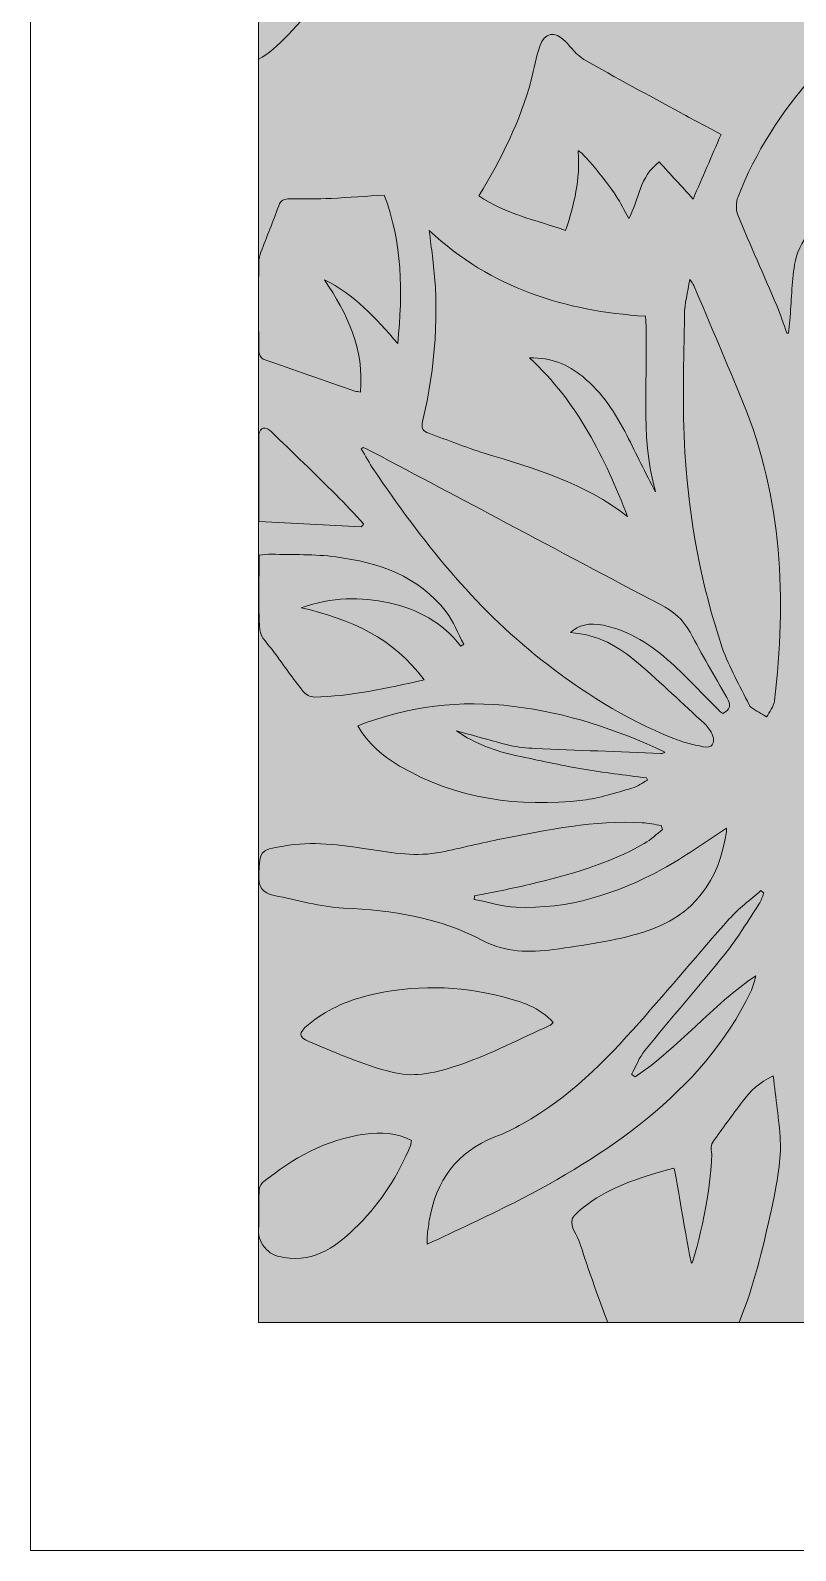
# Model space of a CAD drawing. Header units: millimetres. Extents: x -372 to 413, y -257 to 13.
# Drawn here: x -99.43 to -82.66, y -230.16 to -196.83 of the extents above; entities that cross this region are included whole.
import ezdxf

# ---------------------------------------------------------------- set-up
doc = ezdxf.new("R2010")
doc.units = ezdxf.units.MM
doc.header["$MEASUREMENT"] = 0
doc.layers.add('Layer 1', color=7, linetype='Continuous')

msp = doc.modelspace()

# ---------------------------------------------------------------- hatches: boundary and pattern name
at = {"layer": 'Layer 1', "true_color": 0xffffff}
h = msp.add_hatch(color=7, dxfattribs=at)
h.dxf.hatch_style = 2
h.paths.add_polyline_path([(-14.432, -185.162), (-14.432, -225.16), (-94.432, -225.16), (-94.432, -185.162)])
at = {"layer": 'Layer 1', "true_color": 0xff0000}
h = msp.add_hatch(color=1, dxfattribs=at)
h.dxf.hatch_style = 2
edge = h.paths.add_edge_path()
edge.add_spline(control_points=[(-82.021, -196.296), (-82.081, -196.441), (-82.74, -196.335), (-84.063, -196.116), (-88.523, -195.389), (-89.105, -194.388), (-90.727, -194.737), (-92.717, -195.164), (-93.585, -197.04), (-94.432, -197.46), (-94.432, -197.46), (-94.432, -193.647), (-94.432, -193.647), (-93.405, -192.969), (-92.107, -192.698), (-91.81, -192.634), (-86.914, -191.604), (-81.781, -195.721), (-82.021, -196.296)], knot_values=[0, 0, 0, 0, 1, 1, 1, 2, 2, 2, 3, 3, 3, 4, 4, 4, 5, 5, 5, 6, 6, 6, 6], degree=3, periodic=1)
h = msp.add_hatch(color=1, dxfattribs=at)
h.dxf.hatch_style = 2
edge = h.paths.add_edge_path()
edge.add_spline(control_points=[(-86.591, -200.464), (-86.497, -200.614), (-86.417, -200.771), (-86.312, -200.958), (-86.096, -200.534), (-86.078, -200.037), (-85.649, -199.714), (-85.401, -199.986), (-85.159, -200.25), (-84.905, -200.528), (-84.701, -200.056), (-84.503, -199.601), (-84.291, -199.111), (-84.572, -198.961), (-84.876, -198.802), (-85.176, -198.638), (-85.886, -198.251), (-86.599, -197.869), (-87.3, -197.466), (-87.46, -197.374), (-87.578, -197.206), (-87.71, -197.069), (-87.936, -196.833), (-88.164, -196.87), (-88.268, -197.18), (-88.349, -197.42), (-88.389, -197.674), (-88.454, -197.919), (-88.695, -198.822), (-89.107, -199.647), (-89.6, -200.457), (-89.021, -200.862), (-88.334, -200.989), (-87.699, -201.22), (-87.512, -200.649), (-87.375, -200.084), (-87.425, -199.49), (-87.471, -199.334), (-86.822, -200.094), (-86.591, -200.464)], knot_values=[0, 0, 0, 0, 1, 1, 1, 2, 2, 2, 3, 3, 3, 4, 4, 4, 5, 5, 5, 6, 6, 6, 7, 7, 7, 8, 8, 8, 9, 9, 9, 10, 10, 10, 11, 11, 11, 12, 12, 12, 13, 13, 13, 13], degree=3, periodic=1)
h = msp.add_hatch(color=1, dxfattribs=at)
h.dxf.hatch_style = 2
edge = h.paths.add_edge_path()
edge.add_spline(control_points=[(-82.812, -203.469), (-82.803, -203.375), (-82.792, -203.281), (-82.784, -203.187), (-82.751, -202.78), (-82.742, -202.37), (-82.681, -201.967), (-82.608, -201.482), (-82.193, -200.958), (-81.778, -200.732), (-81.914, -201.75), (-82.052, -202.792), (-82.191, -203.833), (-82.161, -203.841), (-82.13, -203.848), (-82.1, -203.856), (-82.066, -203.781), (-82.023, -203.71), (-81.999, -203.632), (-81.699, -202.666), (-81.257, -201.772), (-80.654, -200.958), (-80.233, -200.391), (-80.226, -199.813), (-80.58, -199.208), (-80.958, -198.563), (-81.33, -197.912), (-81.51, -197.175), (-81.517, -197.148), (-81.54, -197.125), (-81.578, -197.063), (-81.825, -197.331), (-82.064, -197.578), (-82.288, -197.837), (-82.974, -198.63), (-83.54, -199.501), (-83.921, -200.482), (-83.966, -200.597), (-83.972, -200.76), (-83.926, -200.873), (-83.652, -201.541), (-83.355, -202.2), (-83.072, -202.864), (-82.988, -203.061), (-82.924, -203.266), (-82.851, -203.467), (-82.838, -203.468), (-82.825, -203.468), (-82.812, -203.469)], knot_values=[0, 0, 0, 0, 1, 1, 1, 2, 2, 2, 3, 3, 3, 4, 4, 4, 5, 5, 5, 6, 6, 6, 7, 7, 7, 8, 8, 8, 9, 9, 9, 10, 10, 10, 11, 11, 11, 12, 12, 12, 13, 13, 13, 14, 14, 14, 15, 15, 15, 16, 16, 16, 16], degree=3, periodic=1)
h = msp.add_hatch(color=1, dxfattribs=at)
h.dxf.hatch_style = 2
edge = h.paths.add_edge_path()
edge.add_spline(control_points=[(-91.381, -203.695), (-91.265, -202.562), (-91.275, -201.488), (-91.679, -200.44), (-92.058, -200.464), (-92.449, -200.496), (-92.841, -200.513), (-93.142, -200.526), (-93.443, -200.527), (-93.745, -200.523), (-93.868, -200.521), (-93.944, -200.552), (-93.989, -200.678), (-94.113, -201.018), (-94.251, -201.354), (-94.379, -201.693), (-94.405, -201.764), (-94.426, -201.842), (-94.427, -201.917), (-94.431, -202.566), (-94.432, -203.215), (-94.425, -203.864), (-94.424, -203.924), (-94.376, -204.02), (-94.328, -204.038), (-93.661, -204.278), (-92.991, -204.507), (-92.321, -204.738), (-92.286, -204.75), (-92.247, -204.753), (-92.199, -204.762), (-92.11, -203.821), (-92.481, -203.042), (-92.989, -202.3), (-92.34, -202.616), (-91.865, -203.133), (-91.381, -203.695)], knot_values=[0, 0, 0, 0, 1, 1, 1, 2, 2, 2, 3, 3, 3, 4, 4, 4, 5, 5, 5, 6, 6, 6, 7, 7, 7, 8, 8, 8, 9, 9, 9, 10, 10, 10, 11, 11, 11, 12, 12, 12, 12], degree=3, periodic=1)
h = msp.add_hatch(color=1, dxfattribs=at)
h.dxf.hatch_style = 2
edge = h.paths.add_edge_path()
edge.add_spline(control_points=[(-86.342, -207.49), (-86.841, -206.207), (-87.428, -204.991), (-88.491, -204.012), (-88.008, -203.996), (-87.651, -204.163), (-87.326, -204.423), (-86.895, -204.769), (-86.605, -205.224), (-86.358, -205.708), (-86.149, -206.119), (-85.954, -206.538), (-85.729, -206.948), (-86.089, -205.682), (-85.872, -204.384), (-85.949, -203.099), (-87.717, -202.982), (-89.323, -202.492), (-90.689, -201.22), (-90.661, -201.449), (-90.642, -201.611), (-90.62, -201.773), (-90.459, -202.997), (-90.552, -204.208), (-90.835, -205.405), (-90.871, -205.56), (-90.825, -205.618), (-90.701, -205.663), (-90.295, -205.81), (-89.894, -205.972), (-89.482, -206.1), (-88.384, -206.442), (-87.273, -206.751), (-86.342, -207.49)], knot_values=[0, 0, 0, 0, 1, 1, 1, 2, 2, 2, 3, 3, 3, 4, 4, 4, 5, 5, 5, 6, 6, 6, 7, 7, 7, 8, 8, 8, 9, 9, 9, 10, 10, 10, 11, 11, 11, 11], degree=3, periodic=1)
h = msp.add_hatch(color=1, dxfattribs=at)
h.dxf.hatch_style = 2
edge = h.paths.add_edge_path()
edge.add_spline(control_points=[(-84.978, -202.289), (-85.024, -202.581), (-85.092, -202.819), (-85.095, -203.059), (-85.106, -204.068), (-85.149, -205.082), (-85.085, -206.088), (-84.992, -207.544), (-84.736, -208.982), (-84.265, -210.368), (-84.117, -210.801), (-83.877, -211.203), (-83.679, -211.618), (-83.669, -211.639), (-83.655, -211.662), (-83.637, -211.673), (-83.524, -211.746), (-83.408, -211.815), (-83.293, -211.885), (-83.235, -211.768), (-83.137, -211.655), (-83.123, -211.532), (-82.856, -209.296), (-82.944, -207.095), (-83.815, -204.979), (-84.167, -204.124), (-84.531, -203.274), (-84.89, -202.422), (-84.902, -202.394), (-84.923, -202.371), (-84.978, -202.289)], knot_values=[0, 0, 0, 0, 1, 1, 1, 2, 2, 2, 3, 3, 3, 4, 4, 4, 5, 5, 5, 6, 6, 6, 7, 7, 7, 8, 8, 8, 9, 9, 9, 10, 10, 10, 10], degree=3, periodic=1)
h = msp.add_hatch(color=1, dxfattribs=at)
h.dxf.hatch_style = 2
edge = h.paths.add_edge_path()
edge.add_spline(control_points=[(-94.428, -207.6), (-93.666, -207.64), (-92.923, -207.678), (-92.179, -207.717), (-92.162, -207.695), (-92.145, -207.674), (-92.129, -207.652), (-92.329, -207.438), (-92.524, -207.219), (-92.732, -207.013), (-93.203, -206.546), (-93.679, -206.085), (-94.157, -205.625), (-94.2, -205.583), (-94.271, -205.546), (-94.328, -205.549), (-94.363, -205.551), (-94.423, -205.63), (-94.423, -205.675), (-94.43, -206.307), (-94.428, -206.939), (-94.428, -207.6)], knot_values=[0, 0, 0, 0, 1, 1, 1, 2, 2, 2, 3, 3, 3, 4, 4, 4, 5, 5, 5, 6, 6, 6, 7, 7, 7, 7], degree=3, periodic=1)
h = msp.add_hatch(color=1, dxfattribs=at)
h.dxf.hatch_style = 2
edge = h.paths.add_edge_path()
edge.add_spline(control_points=[(-92.179, -206.008), (-92.087, -206.162), (-92.002, -206.321), (-91.902, -206.469), (-90.857, -208.007), (-89.714, -209.466), (-88.243, -210.621), (-87.358, -211.317), (-86.404, -211.926), (-85.35, -212.349), (-85.137, -212.435), (-84.909, -212.489), (-84.684, -212.538), (-84.497, -212.579), (-84.407, -212.464), (-84.481, -212.283), (-84.517, -212.193), (-84.577, -212.104), (-84.649, -212.038), (-85.128, -211.592), (-85.606, -211.143), (-86.1, -210.712), (-86.525, -210.341), (-87.005, -210.068), (-87.594, -210.035), (-87.433, -209.87), (-87.172, -209.81), (-86.873, -209.873), (-86.296, -209.996), (-85.817, -210.308), (-85.39, -210.693), (-85.025, -211.023), (-84.693, -211.389), (-84.345, -211.738), (-84.318, -211.765), (-84.286, -211.785), (-84.255, -211.809), (-84.086, -211.72), (-84.065, -211.624), (-84.165, -211.456), (-84.447, -210.986), (-84.715, -210.508), (-84.973, -210.024), (-85.122, -209.744), (-85.345, -209.566), (-85.619, -209.422), (-86.746, -208.83), (-87.869, -208.229), (-88.993, -207.632), (-89.974, -207.111), (-90.955, -206.591), (-91.937, -206.071), (-92.002, -206.036), (-92.071, -206.006), (-92.138, -205.973), (-92.152, -205.985), (-92.166, -205.997), (-92.179, -206.008)], knot_values=[0, 0, 0, 0, 1, 1, 1, 2, 2, 2, 3, 3, 3, 4, 4, 4, 5, 5, 5, 6, 6, 6, 7, 7, 7, 8, 8, 8, 9, 9, 9, 10, 10, 10, 11, 11, 11, 12, 12, 12, 13, 13, 13, 14, 14, 14, 15, 15, 15, 16, 16, 16, 17, 17, 17, 18, 18, 18, 19, 19, 19, 19], degree=3, periodic=1)
h = msp.add_hatch(color=1, dxfattribs=at)
h.dxf.hatch_style = 2
edge = h.paths.add_edge_path()
edge.add_spline(control_points=[(-90.804, -211.072), (-91.477, -210.142), (-92.409, -209.749), (-93.495, -209.488), (-92.816, -209.256), (-92.194, -209.244), (-91.568, -209.384), (-90.943, -209.523), (-90.397, -209.807), (-89.997, -210.332), (-89.976, -210.318), (-89.954, -210.304), (-89.932, -210.29), (-90.06, -210.052), (-90.159, -209.791), (-90.321, -209.579), (-90.927, -208.789), (-91.802, -208.498), (-92.74, -208.374), (-93.204, -208.312), (-93.679, -208.33), (-94.149, -208.316), (-94.231, -208.314), (-94.315, -208.331), (-94.417, -208.34), (-94.417, -208.895), (-94.443, -209.436), (-94.402, -209.971), (-94.388, -210.144), (-94.202, -210.307), (-94.086, -210.468), (-93.88, -210.757), (-93.674, -211.045), (-93.454, -211.323), (-93.402, -211.389), (-93.294, -211.448), (-93.213, -211.447), (-92.414, -211.435), (-91.639, -211.262), (-90.804, -211.072)], knot_values=[0, 0, 0, 0, 1, 1, 1, 2, 2, 2, 3, 3, 3, 4, 4, 4, 5, 5, 5, 6, 6, 6, 7, 7, 7, 8, 8, 8, 9, 9, 9, 10, 10, 10, 11, 11, 11, 12, 12, 12, 13, 13, 13, 13], degree=3, periodic=1)
h = msp.add_hatch(color=1, dxfattribs=at)
h.dxf.hatch_style = 2
edge = h.paths.add_edge_path()
edge.add_spline(control_points=[(-85.927, -213.222), (-86.399, -213.157), (-86.873, -213.104), (-87.342, -213.023), (-87.821, -212.941), (-88.295, -212.836), (-88.77, -212.733), (-89.239, -212.631), (-89.689, -212.478), (-90.09, -212.19), (-89.694, -212.298), (-89.31, -212.413), (-88.92, -212.507), (-88.741, -212.55), (-88.553, -212.565), (-88.369, -212.573), (-87.451, -212.614), (-86.532, -212.648), (-85.614, -212.685), (-85.586, -212.686), (-85.557, -212.679), (-85.524, -212.654), (-86.579, -212.157), (-87.672, -211.793), (-88.835, -211.652), (-90.006, -211.51), (-91.14, -211.639), (-92.257, -212.081), (-92.027, -212.474), (-91.703, -212.748), (-91.338, -212.961), (-90.09, -213.688), (-88.732, -213.871), (-87.319, -213.708), (-86.956, -213.666), (-86.6, -213.546), (-86.245, -213.446), (-86.125, -213.412), (-86.018, -213.329), (-85.904, -213.268), (-85.912, -213.252), (-85.92, -213.237), (-85.927, -213.222)], knot_values=[0, 0, 0, 0, 1, 1, 1, 2, 2, 2, 3, 3, 3, 4, 4, 4, 5, 5, 5, 6, 6, 6, 7, 7, 7, 8, 8, 8, 9, 9, 9, 10, 10, 10, 11, 11, 11, 12, 12, 12, 13, 13, 13, 14, 14, 14, 14], degree=3, periodic=1)
h = msp.add_hatch(color=1, dxfattribs=at)
h.dxf.hatch_style = 2
edge = h.paths.add_edge_path()
edge.add_spline(control_points=[(-84.172, -214.323), (-84.648, -214.63), (-85.096, -214.96), (-85.581, -215.222), (-86.577, -215.761), (-87.636, -216.108), (-88.787, -216.054), (-89.095, -216.04), (-89.398, -215.943), (-89.704, -215.883), (-89.701, -215.857), (-89.699, -215.831), (-89.697, -215.805), (-89.296, -215.723), (-88.891, -215.653), (-88.494, -215.557), (-87.623, -215.348), (-86.761, -215.107), (-85.975, -214.658), (-85.83, -214.575), (-85.707, -214.454), (-85.573, -214.35), (-85.583, -214.321), (-85.594, -214.292), (-85.604, -214.263), (-85.744, -214.243), (-85.883, -214.211), (-86.023, -214.203), (-87.068, -214.146), (-88.083, -214.357), (-89.099, -214.556), (-89.544, -214.644), (-89.985, -214.757), (-90.431, -214.848), (-90.964, -214.956), (-91.492, -214.865), (-92.019, -214.784), (-92.639, -214.69), (-93.258, -214.602), (-93.886, -214.714), (-94.417, -214.808), (-94.396, -214.807), (-94.426, -215.33), (-94.442, -215.611), (-94.339, -215.748), (-94.086, -215.798), (-93.58, -215.898), (-93.076, -216.05), (-92.567, -216.074), (-91.497, -216.123), (-90.469, -216.281), (-89.507, -216.79), (-89.029, -217.043), (-88.487, -217.058), (-87.963, -216.983), (-87.302, -216.888), (-86.629, -216.8), (-85.994, -216.603), (-84.868, -216.253), (-84.333, -215.452), (-84.173, -214.4), (-84.168, -214.371), (-84.172, -214.34), (-84.172, -214.323)], knot_values=[0, 0, 0, 0, 1, 1, 1, 2, 2, 2, 3, 3, 3, 4, 4, 4, 5, 5, 5, 6, 6, 6, 7, 7, 7, 8, 8, 8, 9, 9, 9, 10, 10, 10, 11, 11, 11, 12, 12, 12, 13, 13, 13, 14, 14, 14, 15, 15, 15, 16, 16, 16, 17, 17, 17, 18, 18, 18, 19, 19, 19, 20, 20, 20, 21, 21, 21, 21], degree=3, periodic=1)
h = msp.add_hatch(color=1, dxfattribs=at)
h.dxf.hatch_style = 2
edge = h.paths.add_edge_path()
edge.add_spline(control_points=[(-90.735, -223.447), (-90.078, -223.133), (-89.454, -222.852), (-88.844, -222.541), (-87.811, -222.014), (-86.816, -221.424), (-85.915, -220.688), (-84.971, -219.917), (-84.177, -219.023), (-83.646, -217.915), (-83.594, -217.806), (-83.557, -217.689), (-83.532, -217.56), (-84.492, -218.208), (-85.218, -219.135), (-86.178, -219.776), (-86.204, -219.758), (-86.229, -219.739), (-86.255, -219.72), (-86.159, -219.545), (-86.087, -219.349), (-85.963, -219.197), (-85.383, -218.485), (-84.777, -217.795), (-84.203, -217.078), (-83.929, -216.737), (-83.704, -216.356), (-83.462, -215.99), (-83.414, -215.917), (-83.389, -215.83), (-83.354, -215.749), (-83.376, -215.73), (-83.398, -215.711), (-83.42, -215.692), (-83.652, -215.898), (-83.908, -216.083), (-84.113, -216.313), (-84.779, -217.062), (-85.42, -217.833), (-86.084, -218.584), (-86.838, -219.437), (-87.638, -220.24), (-88.642, -220.804), (-88.837, -220.913), (-89.04, -221.012), (-89.248, -221.092), (-90.093, -221.419), (-90.541, -222.053), (-90.688, -222.925), (-90.707, -223.039), (-90.721, -223.154), (-90.735, -223.269), (-90.739, -223.307), (-90.735, -223.345), (-90.735, -223.447)], knot_values=[0, 0, 0, 0, 1, 1, 1, 2, 2, 2, 3, 3, 3, 4, 4, 4, 5, 5, 5, 6, 6, 6, 7, 7, 7, 8, 8, 8, 9, 9, 9, 10, 10, 10, 11, 11, 11, 12, 12, 12, 13, 13, 13, 14, 14, 14, 15, 15, 15, 16, 16, 16, 17, 17, 17, 18, 18, 18, 18], degree=3, periodic=1)
h = msp.add_hatch(color=1, dxfattribs=at)
h.dxf.hatch_style = 2
edge = h.paths.add_edge_path()
edge.add_spline(control_points=[(-87.97, -218.584), (-88.269, -218.245), (-88.672, -218.126), (-89.07, -218.023), (-90.05, -217.769), (-91.038, -217.748), (-92.025, -217.991), (-92.511, -218.111), (-92.959, -218.313), (-93.346, -218.635), (-93.553, -218.807), (-93.564, -218.907), (-93.328, -219.002), (-92.678, -219.263), (-92.03, -219.572), (-91.351, -219.703), (-90.92, -219.786), (-90.412, -219.647), (-89.978, -219.496), (-89.318, -219.265), (-88.692, -218.938), (-88.053, -218.65), (-88.027, -218.639), (-88.006, -218.614), (-87.97, -218.584)], knot_values=[0, 0, 0, 0, 1, 1, 1, 2, 2, 2, 3, 3, 3, 4, 4, 4, 5, 5, 5, 6, 6, 6, 7, 7, 7, 8, 8, 8, 8], degree=3, periodic=1)
h = msp.add_hatch(color=1, dxfattribs=at)
h.dxf.hatch_style = 2
edge = h.paths.add_edge_path()
edge.add_spline(control_points=[(-83.224, -222.839), (-83.386, -223.566), (-83.559, -224.317), (-83.898, -225.16), (-83.898, -225.16), (-86.776, -225.16), (-86.776, -225.16), (-87.115, -224.271), (-87.372, -223.467), (-87.387, -223.425), (-87.439, -223.255), (-87.609, -223.065), (-87.556, -222.899), (-87.545, -222.86), (-87.524, -222.836), (-87.489, -222.797), (-87.058, -222.349), (-86.258, -222.063), (-86.258, -222.063), (-86.018, -221.975), (-85.7, -221.873), (-85.326, -221.777), (-85.288, -221.844), (-84.977, -223.859), (-84.938, -223.862), (-84.889, -223.862), (-84.504, -222.359), (-84.497, -221.463), (-84.497, -221.41), (-84.54, -221.308), (-84.473, -221.209), (-84.264, -220.906), (-84.042, -220.61), (-83.824, -220.317), (-83.654, -220.087), (-83.453, -219.9), (-83.15, -219.756), (-83.093, -220.253), (-83.019, -220.708), (-82.995, -221.171), (-82.977, -221.559), (-83.033, -222), (-83.224, -222.839)], knot_values=[0, 0, 0, 0, 1, 1, 1, 2, 2, 2, 3, 3, 3, 4, 4, 4, 5, 5, 5, 6, 6, 6, 7, 7, 7, 8, 8, 8, 9, 9, 9, 10, 10, 10, 11, 11, 11, 12, 12, 12, 13, 13, 13, 14, 14, 14, 14], degree=3, periodic=1)
h = msp.add_hatch(color=1, dxfattribs=at)
h.dxf.hatch_style = 2
edge = h.paths.add_edge_path()
edge.add_spline(control_points=[(-91.078, -221.17), (-91.404, -220.997), (-91.75, -220.986), (-92.094, -221.031), (-92.954, -221.145), (-93.682, -221.554), (-94.343, -222.094), (-94.392, -222.134), (-94.419, -222.225), (-94.421, -222.294), (-94.431, -222.571), (-94.417, -222.85), (-94.431, -223.127), (-94.439, -223.305), (-94.375, -223.433), (-94.257, -223.56), (-94.15, -223.674), (-94.036, -223.708), (-93.882, -223.734), (-93.17, -223.855), (-92.689, -223.462), (-92.24, -223.017), (-91.737, -222.518), (-91.363, -221.926), (-91.096, -221.268), (-91.085, -221.241), (-91.085, -221.21), (-91.078, -221.17)], knot_values=[0, 0, 0, 0, 1, 1, 1, 2, 2, 2, 3, 3, 3, 4, 4, 4, 5, 5, 5, 6, 6, 6, 7, 7, 7, 8, 8, 8, 9, 9, 9, 9], degree=3, periodic=1)

# ---------------------------------------------------------------- linework, layer by layer
at = {"layer": 'Layer 1', "color": 7, "lineweight": 18, "true_color": 0xffffff}
msp.add_lwpolyline([(-99.432, -180.162), (-9.432, -180.162), (-9.432, -230.162), (-99.432, -230.162), (-99.432, -180.162)], dxfattribs=at)
at = {"layer": 'Layer 1', "lineweight": 0}
for points in [[(-14.432, -185.162), (-14.432, -225.16), (-94.432, -225.16), (-94.432, -185.162), (-14.432, -185.162)], [(-86.996, -200.071), (-86.996, -200.071)]]:
    msp.add_lwpolyline(points, dxfattribs=at)
for points, knots in [([(-82.021, -196.296), (-82.081, -196.441), (-82.74, -196.335), (-84.063, -196.116), (-88.523, -195.389), (-89.105, -194.388), (-90.727, -194.737), (-92.717, -195.164), (-93.585, -197.04), (-94.432, -197.46), (-94.432, -197.46), (-94.432, -193.647), (-94.432, -193.647), (-93.405, -192.969), (-92.107, -192.698), (-91.81, -192.634), (-86.914, -191.604), (-81.781, -195.721), (-82.021, -196.296)], [0, 0, 0, 0, 1, 1, 1, 2, 2, 2, 3, 3, 3, 4, 4, 4, 5, 5, 5, 6, 6, 6, 6]), ([(-86.591, -200.464), (-86.497, -200.614), (-86.417, -200.771), (-86.312, -200.958), (-86.096, -200.534), (-86.078, -200.037), (-85.649, -199.714), (-85.401, -199.986), (-85.159, -200.25), (-84.905, -200.528), (-84.701, -200.056), (-84.503, -199.601), (-84.291, -199.111), (-84.572, -198.961), (-84.876, -198.802), (-85.176, -198.638), (-85.886, -198.251), (-86.599, -197.869), (-87.3, -197.466), (-87.46, -197.374), (-87.578, -197.206), (-87.71, -197.069), (-87.936, -196.833), (-88.164, -196.87), (-88.268, -197.18), (-88.349, -197.42), (-88.389, -197.674), (-88.454, -197.919), (-88.695, -198.822), (-89.107, -199.647), (-89.6, -200.457), (-89.021, -200.862), (-88.334, -200.989), (-87.699, -201.22), (-87.512, -200.649), (-87.375, -200.084), (-87.425, -199.49), (-87.471, -199.334), (-86.822, -200.094), (-86.591, -200.464)], [0, 0, 0, 0, 1, 1, 1, 2, 2, 2, 3, 3, 3, 4, 4, 4, 5, 5, 5, 6, 6, 6, 7, 7, 7, 8, 8, 8, 9, 9, 9, 10, 10, 10, 11, 11, 11, 12, 12, 12, 13, 13, 13, 13]), ([(-82.812, -203.469), (-82.803, -203.375), (-82.792, -203.281), (-82.784, -203.187), (-82.751, -202.78), (-82.742, -202.37), (-82.681, -201.967), (-82.608, -201.482), (-82.193, -200.958), (-81.778, -200.732), (-81.914, -201.75), (-82.052, -202.792), (-82.191, -203.833), (-82.161, -203.841), (-82.13, -203.848), (-82.1, -203.856), (-82.066, -203.781), (-82.023, -203.71), (-81.999, -203.632), (-81.699, -202.666), (-81.257, -201.772), (-80.654, -200.958), (-80.233, -200.391), (-80.226, -199.813), (-80.58, -199.208), (-80.958, -198.563), (-81.33, -197.912), (-81.51, -197.175), (-81.517, -197.148), (-81.54, -197.125), (-81.578, -197.063), (-81.825, -197.331), (-82.064, -197.578), (-82.288, -197.837), (-82.974, -198.63), (-83.54, -199.501), (-83.921, -200.482), (-83.966, -200.597), (-83.972, -200.76), (-83.926, -200.873), (-83.652, -201.541), (-83.355, -202.2), (-83.072, -202.864), (-82.988, -203.061), (-82.924, -203.266), (-82.851, -203.467), (-82.838, -203.468), (-82.825, -203.468), (-82.812, -203.469)], [0, 0, 0, 0, 1, 1, 1, 2, 2, 2, 3, 3, 3, 4, 4, 4, 5, 5, 5, 6, 6, 6, 7, 7, 7, 8, 8, 8, 9, 9, 9, 10, 10, 10, 11, 11, 11, 12, 12, 12, 13, 13, 13, 14, 14, 14, 15, 15, 15, 16, 16, 16, 16]), ([(-91.381, -203.695), (-91.265, -202.562), (-91.275, -201.488), (-91.679, -200.44), (-92.058, -200.464), (-92.449, -200.496), (-92.841, -200.513), (-93.142, -200.526), (-93.443, -200.527), (-93.745, -200.523), (-93.868, -200.521), (-93.944, -200.552), (-93.989, -200.678), (-94.113, -201.018), (-94.251, -201.354), (-94.379, -201.693), (-94.405, -201.764), (-94.426, -201.842), (-94.427, -201.917), (-94.431, -202.566), (-94.432, -203.215), (-94.425, -203.864), (-94.424, -203.924), (-94.376, -204.02), (-94.328, -204.038), (-93.661, -204.278), (-92.991, -204.507), (-92.321, -204.738), (-92.286, -204.75), (-92.247, -204.753), (-92.199, -204.762), (-92.11, -203.821), (-92.481, -203.042), (-92.989, -202.3), (-92.34, -202.616), (-91.865, -203.133), (-91.381, -203.695)], [0, 0, 0, 0, 1, 1, 1, 2, 2, 2, 3, 3, 3, 4, 4, 4, 5, 5, 5, 6, 6, 6, 7, 7, 7, 8, 8, 8, 9, 9, 9, 10, 10, 10, 11, 11, 11, 12, 12, 12, 12]), ([(-86.342, -207.49), (-86.841, -206.207), (-87.428, -204.991), (-88.491, -204.012), (-88.008, -203.996), (-87.651, -204.163), (-87.326, -204.423), (-86.895, -204.769), (-86.605, -205.224), (-86.358, -205.708), (-86.149, -206.119), (-85.954, -206.538), (-85.729, -206.948), (-86.089, -205.682), (-85.872, -204.384), (-85.949, -203.099), (-87.717, -202.982), (-89.323, -202.492), (-90.689, -201.22), (-90.661, -201.449), (-90.642, -201.611), (-90.62, -201.773), (-90.459, -202.997), (-90.552, -204.208), (-90.835, -205.405), (-90.871, -205.56), (-90.825, -205.618), (-90.701, -205.663), (-90.295, -205.81), (-89.894, -205.972), (-89.482, -206.1), (-88.384, -206.442), (-87.273, -206.751), (-86.342, -207.49)], [0, 0, 0, 0, 1, 1, 1, 2, 2, 2, 3, 3, 3, 4, 4, 4, 5, 5, 5, 6, 6, 6, 7, 7, 7, 8, 8, 8, 9, 9, 9, 10, 10, 10, 11, 11, 11, 11]), ([(-84.978, -202.289), (-85.024, -202.581), (-85.092, -202.819), (-85.095, -203.059), (-85.106, -204.068), (-85.149, -205.082), (-85.085, -206.088), (-84.992, -207.544), (-84.736, -208.982), (-84.265, -210.368), (-84.117, -210.801), (-83.877, -211.203), (-83.679, -211.618), (-83.669, -211.639), (-83.655, -211.662), (-83.637, -211.673), (-83.524, -211.746), (-83.408, -211.815), (-83.293, -211.885), (-83.235, -211.768), (-83.137, -211.655), (-83.123, -211.532), (-82.856, -209.296), (-82.944, -207.095), (-83.815, -204.979), (-84.167, -204.124), (-84.531, -203.274), (-84.89, -202.422), (-84.902, -202.394), (-84.923, -202.371), (-84.978, -202.289)], [0, 0, 0, 0, 1, 1, 1, 2, 2, 2, 3, 3, 3, 4, 4, 4, 5, 5, 5, 6, 6, 6, 7, 7, 7, 8, 8, 8, 9, 9, 9, 10, 10, 10, 10]), ([(-94.428, -207.6), (-93.666, -207.64), (-92.923, -207.678), (-92.179, -207.717), (-92.162, -207.695), (-92.145, -207.674), (-92.129, -207.652), (-92.329, -207.438), (-92.524, -207.219), (-92.732, -207.013), (-93.203, -206.546), (-93.679, -206.085), (-94.157, -205.625), (-94.2, -205.583), (-94.271, -205.546), (-94.328, -205.549), (-94.363, -205.551), (-94.423, -205.63), (-94.423, -205.675), (-94.43, -206.307), (-94.428, -206.939), (-94.428, -207.6)], [0, 0, 0, 0, 1, 1, 1, 2, 2, 2, 3, 3, 3, 4, 4, 4, 5, 5, 5, 6, 6, 6, 7, 7, 7, 7]), ([(-92.179, -206.008), (-92.087, -206.162), (-92.002, -206.321), (-91.902, -206.469), (-90.857, -208.007), (-89.714, -209.466), (-88.243, -210.621), (-87.358, -211.317), (-86.404, -211.926), (-85.35, -212.349), (-85.137, -212.435), (-84.909, -212.489), (-84.684, -212.538), (-84.497, -212.579), (-84.407, -212.464), (-84.481, -212.283), (-84.517, -212.193), (-84.577, -212.104), (-84.649, -212.038), (-85.128, -211.592), (-85.606, -211.143), (-86.1, -210.712), (-86.525, -210.341), (-87.005, -210.068), (-87.594, -210.035), (-87.433, -209.87), (-87.172, -209.81), (-86.873, -209.873), (-86.296, -209.996), (-85.817, -210.308), (-85.39, -210.693), (-85.025, -211.023), (-84.693, -211.389), (-84.345, -211.738), (-84.318, -211.765), (-84.286, -211.785), (-84.255, -211.809), (-84.086, -211.72), (-84.065, -211.624), (-84.165, -211.456), (-84.447, -210.986), (-84.715, -210.508), (-84.973, -210.024), (-85.122, -209.744), (-85.345, -209.566), (-85.619, -209.422), (-86.746, -208.83), (-87.869, -208.229), (-88.993, -207.632), (-89.974, -207.111), (-90.955, -206.591), (-91.937, -206.071), (-92.002, -206.036), (-92.071, -206.006), (-92.138, -205.973), (-92.152, -205.985), (-92.166, -205.997), (-92.179, -206.008)], [0, 0, 0, 0, 1, 1, 1, 2, 2, 2, 3, 3, 3, 4, 4, 4, 5, 5, 5, 6, 6, 6, 7, 7, 7, 8, 8, 8, 9, 9, 9, 10, 10, 10, 11, 11, 11, 12, 12, 12, 13, 13, 13, 14, 14, 14, 15, 15, 15, 16, 16, 16, 17, 17, 17, 18, 18, 18, 19, 19, 19, 19]), ([(-90.804, -211.072), (-91.477, -210.142), (-92.409, -209.749), (-93.495, -209.488), (-92.816, -209.256), (-92.194, -209.244), (-91.568, -209.384), (-90.943, -209.523), (-90.397, -209.807), (-89.997, -210.332), (-89.976, -210.318), (-89.954, -210.304), (-89.932, -210.29), (-90.06, -210.052), (-90.159, -209.791), (-90.321, -209.579), (-90.927, -208.789), (-91.802, -208.498), (-92.74, -208.374), (-93.204, -208.312), (-93.679, -208.33), (-94.149, -208.316), (-94.231, -208.314), (-94.315, -208.331), (-94.417, -208.34), (-94.417, -208.895), (-94.443, -209.436), (-94.402, -209.971), (-94.388, -210.144), (-94.202, -210.307), (-94.086, -210.468), (-93.88, -210.757), (-93.674, -211.045), (-93.454, -211.323), (-93.402, -211.389), (-93.294, -211.448), (-93.213, -211.447), (-92.414, -211.435), (-91.639, -211.262), (-90.804, -211.072)], [0, 0, 0, 0, 1, 1, 1, 2, 2, 2, 3, 3, 3, 4, 4, 4, 5, 5, 5, 6, 6, 6, 7, 7, 7, 8, 8, 8, 9, 9, 9, 10, 10, 10, 11, 11, 11, 12, 12, 12, 13, 13, 13, 13]), ([(-85.927, -213.222), (-86.399, -213.157), (-86.873, -213.104), (-87.342, -213.023), (-87.821, -212.941), (-88.295, -212.836), (-88.77, -212.733), (-89.239, -212.631), (-89.689, -212.478), (-90.09, -212.19), (-89.694, -212.298), (-89.31, -212.413), (-88.92, -212.507), (-88.741, -212.55), (-88.553, -212.565), (-88.369, -212.573), (-87.451, -212.614), (-86.532, -212.648), (-85.614, -212.685), (-85.586, -212.686), (-85.557, -212.679), (-85.524, -212.654), (-86.579, -212.157), (-87.672, -211.793), (-88.835, -211.652), (-90.006, -211.51), (-91.14, -211.639), (-92.257, -212.081), (-92.027, -212.474), (-91.703, -212.748), (-91.338, -212.961), (-90.09, -213.688), (-88.732, -213.871), (-87.319, -213.708), (-86.956, -213.666), (-86.6, -213.546), (-86.245, -213.446), (-86.125, -213.412), (-86.018, -213.329), (-85.904, -213.268), (-85.912, -213.252), (-85.92, -213.237), (-85.927, -213.222)], [0, 0, 0, 0, 1, 1, 1, 2, 2, 2, 3, 3, 3, 4, 4, 4, 5, 5, 5, 6, 6, 6, 7, 7, 7, 8, 8, 8, 9, 9, 9, 10, 10, 10, 11, 11, 11, 12, 12, 12, 13, 13, 13, 14, 14, 14, 14]), ([(-84.172, -214.323), (-84.648, -214.63), (-85.096, -214.96), (-85.581, -215.222), (-86.577, -215.761), (-87.636, -216.108), (-88.787, -216.054), (-89.095, -216.04), (-89.398, -215.943), (-89.704, -215.883), (-89.701, -215.857), (-89.699, -215.831), (-89.697, -215.805), (-89.296, -215.723), (-88.891, -215.653), (-88.494, -215.557), (-87.623, -215.348), (-86.761, -215.107), (-85.975, -214.658), (-85.83, -214.575), (-85.707, -214.454), (-85.573, -214.35), (-85.583, -214.321), (-85.594, -214.292), (-85.604, -214.263), (-85.744, -214.243), (-85.883, -214.211), (-86.023, -214.203), (-87.068, -214.146), (-88.083, -214.357), (-89.099, -214.556), (-89.544, -214.644), (-89.985, -214.757), (-90.431, -214.848), (-90.964, -214.956), (-91.492, -214.865), (-92.019, -214.784), (-92.639, -214.69), (-93.258, -214.602), (-93.886, -214.714), (-94.417, -214.808), (-94.396, -214.807), (-94.426, -215.33), (-94.442, -215.611), (-94.339, -215.748), (-94.086, -215.798), (-93.58, -215.898), (-93.076, -216.05), (-92.567, -216.074), (-91.497, -216.123), (-90.469, -216.281), (-89.507, -216.79), (-89.029, -217.043), (-88.487, -217.058), (-87.963, -216.983), (-87.302, -216.888), (-86.629, -216.8), (-85.994, -216.603), (-84.868, -216.253), (-84.333, -215.452), (-84.173, -214.4), (-84.168, -214.371), (-84.172, -214.34), (-84.172, -214.323)], [0, 0, 0, 0, 1, 1, 1, 2, 2, 2, 3, 3, 3, 4, 4, 4, 5, 5, 5, 6, 6, 6, 7, 7, 7, 8, 8, 8, 9, 9, 9, 10, 10, 10, 11, 11, 11, 12, 12, 12, 13, 13, 13, 14, 14, 14, 15, 15, 15, 16, 16, 16, 17, 17, 17, 18, 18, 18, 19, 19, 19, 20, 20, 20, 21, 21, 21, 21]), ([(-90.735, -223.447), (-90.078, -223.133), (-89.454, -222.852), (-88.844, -222.541), (-87.811, -222.014), (-86.816, -221.424), (-85.915, -220.688), (-84.971, -219.917), (-84.177, -219.023), (-83.646, -217.915), (-83.594, -217.806), (-83.557, -217.689), (-83.532, -217.56), (-84.492, -218.208), (-85.218, -219.135), (-86.178, -219.776), (-86.204, -219.758), (-86.229, -219.739), (-86.255, -219.72), (-86.159, -219.545), (-86.087, -219.349), (-85.963, -219.197), (-85.383, -218.485), (-84.777, -217.795), (-84.203, -217.078), (-83.929, -216.737), (-83.704, -216.356), (-83.462, -215.99), (-83.414, -215.917), (-83.389, -215.83), (-83.354, -215.749), (-83.376, -215.73), (-83.398, -215.711), (-83.42, -215.692), (-83.652, -215.898), (-83.908, -216.083), (-84.113, -216.313), (-84.779, -217.062), (-85.42, -217.833), (-86.084, -218.584), (-86.838, -219.437), (-87.638, -220.24), (-88.642, -220.804), (-88.837, -220.913), (-89.04, -221.012), (-89.248, -221.092), (-90.093, -221.419), (-90.541, -222.053), (-90.688, -222.925), (-90.707, -223.039), (-90.721, -223.154), (-90.735, -223.269), (-90.739, -223.307), (-90.735, -223.345), (-90.735, -223.447)], [0, 0, 0, 0, 1, 1, 1, 2, 2, 2, 3, 3, 3, 4, 4, 4, 5, 5, 5, 6, 6, 6, 7, 7, 7, 8, 8, 8, 9, 9, 9, 10, 10, 10, 11, 11, 11, 12, 12, 12, 13, 13, 13, 14, 14, 14, 15, 15, 15, 16, 16, 16, 17, 17, 17, 18, 18, 18, 18]), ([(-87.97, -218.584), (-88.269, -218.245), (-88.672, -218.126), (-89.07, -218.023), (-90.05, -217.769), (-91.038, -217.748), (-92.025, -217.991), (-92.511, -218.111), (-92.959, -218.313), (-93.346, -218.635), (-93.553, -218.807), (-93.564, -218.907), (-93.328, -219.002), (-92.678, -219.263), (-92.03, -219.572), (-91.351, -219.703), (-90.92, -219.786), (-90.412, -219.647), (-89.978, -219.496), (-89.318, -219.265), (-88.692, -218.938), (-88.053, -218.65), (-88.027, -218.639), (-88.006, -218.614), (-87.97, -218.584)], [0, 0, 0, 0, 1, 1, 1, 2, 2, 2, 3, 3, 3, 4, 4, 4, 5, 5, 5, 6, 6, 6, 7, 7, 7, 8, 8, 8, 8]), ([(-83.224, -222.839), (-83.386, -223.566), (-83.559, -224.317), (-83.898, -225.16), (-83.898, -225.16), (-86.776, -225.16), (-86.776, -225.16), (-87.115, -224.271), (-87.372, -223.467), (-87.387, -223.425), (-87.439, -223.255), (-87.609, -223.065), (-87.556, -222.899), (-87.545, -222.86), (-87.524, -222.836), (-87.489, -222.797), (-87.058, -222.349), (-86.258, -222.063), (-86.258, -222.063), (-86.018, -221.975), (-85.7, -221.873), (-85.326, -221.777), (-85.288, -221.844), (-84.977, -223.859), (-84.938, -223.862), (-84.889, -223.862), (-84.504, -222.359), (-84.497, -221.463), (-84.497, -221.41), (-84.54, -221.308), (-84.473, -221.209), (-84.264, -220.906), (-84.042, -220.61), (-83.824, -220.317), (-83.654, -220.087), (-83.453, -219.9), (-83.15, -219.756), (-83.093, -220.253), (-83.019, -220.708), (-82.995, -221.171), (-82.977, -221.559), (-83.033, -222), (-83.224, -222.839)], [0, 0, 0, 0, 1, 1, 1, 2, 2, 2, 3, 3, 3, 4, 4, 4, 5, 5, 5, 6, 6, 6, 7, 7, 7, 8, 8, 8, 9, 9, 9, 10, 10, 10, 11, 11, 11, 12, 12, 12, 13, 13, 13, 14, 14, 14, 14]), ([(-91.078, -221.17), (-91.404, -220.997), (-91.75, -220.986), (-92.094, -221.031), (-92.954, -221.145), (-93.682, -221.554), (-94.343, -222.094), (-94.392, -222.134), (-94.419, -222.225), (-94.421, -222.294), (-94.431, -222.571), (-94.417, -222.85), (-94.431, -223.127), (-94.439, -223.305), (-94.375, -223.433), (-94.257, -223.56), (-94.15, -223.674), (-94.036, -223.708), (-93.882, -223.734), (-93.17, -223.855), (-92.689, -223.462), (-92.24, -223.017), (-91.737, -222.518), (-91.363, -221.926), (-91.096, -221.268), (-91.085, -221.241), (-91.085, -221.21), (-91.078, -221.17)], [0, 0, 0, 0, 1, 1, 1, 2, 2, 2, 3, 3, 3, 4, 4, 4, 5, 5, 5, 6, 6, 6, 7, 7, 7, 8, 8, 8, 9, 9, 9, 9])]:
    msp.add_open_spline(points, degree=3, knots=knots, dxfattribs=at)

doc.saveas('drawing.dxf')
